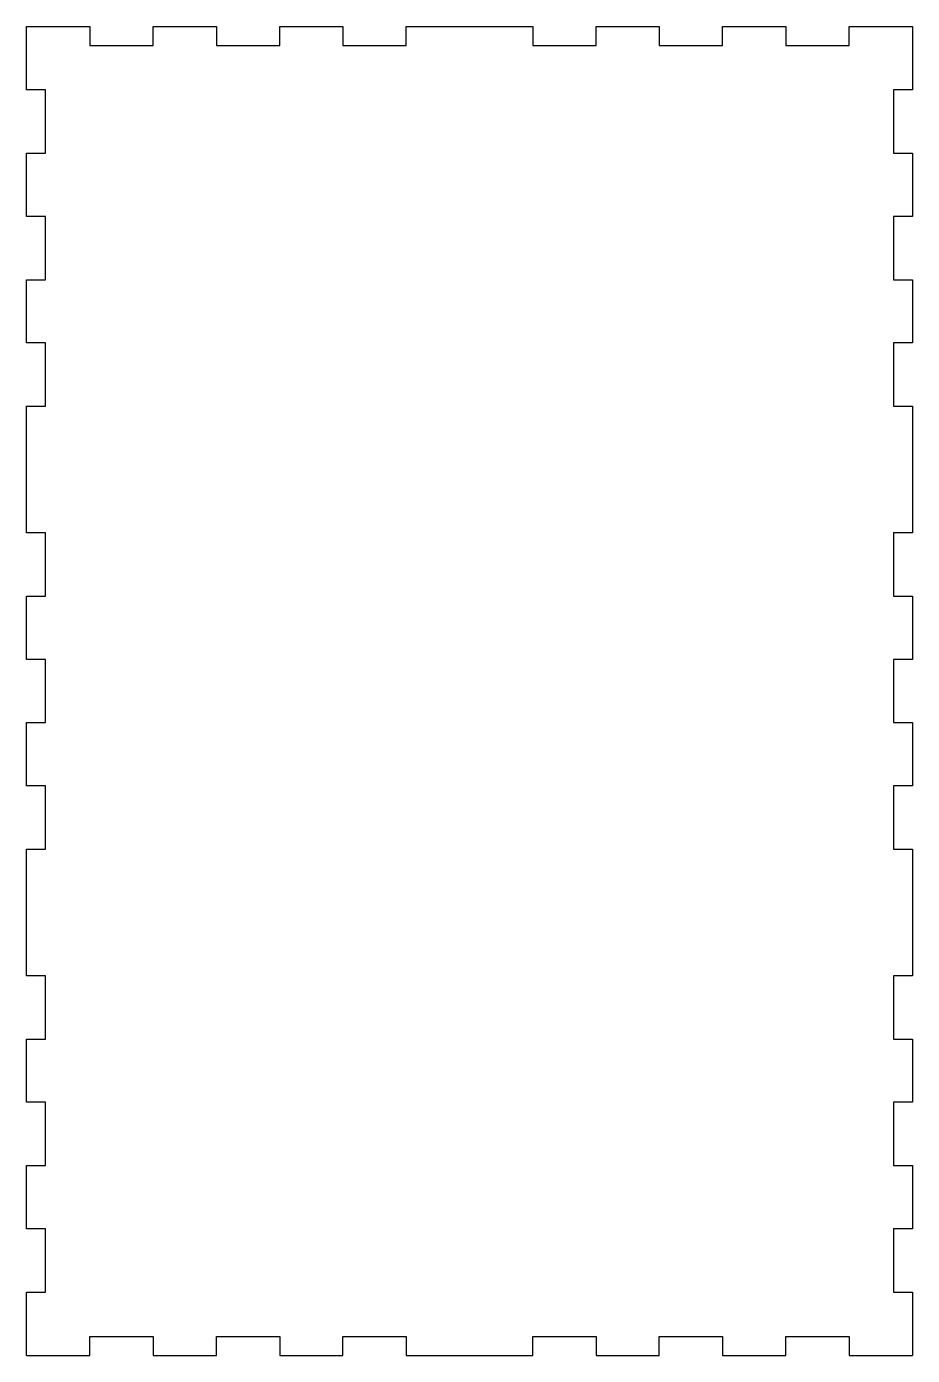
# Model space of a CAD drawing. Extents: x 0 to 140, y 0 to 210.
import ezdxf

# ---------------------------------------------------------------- set-up
doc = ezdxf.new("R2010")
doc.units = 0
doc.layers.add('Shape2DView', color=7, linetype='CONTINUOUS')

msp = doc.modelspace()

# ---------------------------------------------------------------- linework, layer by layer
at = {"layer": 'Shape2DView'}
for p, q in [((0, 210), (10, 210)), ((0, 200), (0, 210)), ((10, 210), (10, 207)), ((20, 210), (30, 210)), ((20, 207), (20, 210)), ((30, 210), (30, 207)), ((40, 210), (50, 210)), ((40, 207), (40, 210)), ((50, 210), (50, 207)), ((60, 210), (80, 210)), ((60, 207), (60, 210)), ((80, 210), (80, 207)), ((90, 210), (100, 210)), ((90, 207), (90, 210)), ((100, 210), (100, 207)), ((110, 210), (120, 210)), ((110, 207), (110, 210)), ((120, 210), (120, 207)), ((130, 210), (140, 210)), ((130, 207), (130, 210)), ((140, 210), (140, 200)), ((10, 207), (20, 207)), ((30, 207), (40, 207)), ((50, 207), (60, 207)), ((80, 207), (90, 207)), ((100, 207), (110, 207)), ((120, 207), (130, 207)), ((3, 200), (0, 200)), ((3, 190), (3, 200)), ((137, 200), (137, 190)), ((140, 200), (137, 200)), ((0, 190), (3, 190)), ((0, 180), (0, 190)), ((137, 190), (140, 190)), ((140, 190), (140, 180)), ((3, 180), (0, 180)), ((3, 170), (3, 180)), ((137, 180), (137, 170)), ((140, 180), (137, 180)), ((0, 170), (3, 170)), ((0, 160), (0, 170)), ((137, 170), (140, 170)), ((140, 170), (140, 160)), ((3, 160), (0, 160)), ((3, 150), (3, 160)), ((137, 160), (137, 150)), ((140, 160), (137, 160)), ((0, 150), (3, 150)), ((0, 130), (0, 150)), ((137, 150), (140, 150)), ((140, 150), (140, 130)), ((3, 130), (0, 130)), ((3, 120), (3, 130)), ((137, 130), (137, 120)), ((140, 130), (137, 130)), ((0, 120), (3, 120)), ((0, 110), (0, 120)), ((137, 120), (140, 120)), ((140, 120), (140, 110)), ((3, 110), (0, 110)), ((3, 100), (3, 110)), ((137, 110), (137, 100)), ((140, 110), (137, 110)), ((0, 100), (3, 100)), ((0, 90), (0, 100)), ((137, 100), (140, 100)), ((140, 100), (140, 90)), ((3, 90), (0, 90)), ((3, 80), (3, 90)), ((137, 90), (137, 80)), ((140, 90), (137, 90)), ((0, 80), (3, 80)), ((0, 60), (0, 80)), ((137, 80), (140, 80)), ((140, 80), (140, 60)), ((3, 60), (0, 60)), ((3, 50), (3, 60)), ((137, 60), (137, 50)), ((140, 60), (137, 60)), ((0, 50), (3, 50)), ((0, 40), (0, 50)), ((137, 50), (140, 50)), ((140, 50), (140, 40)), ((3, 40), (0, 40)), ((3, 30), (3, 40)), ((137, 40), (137, 30)), ((140, 40), (137, 40)), ((0, 30), (3, 30)), ((0, 20), (0, 30)), ((137, 30), (140, 30)), ((140, 30), (140, 20)), ((3, 20), (0, 20)), ((3, 10), (3, 20)), ((137, 20), (137, 10)), ((140, 20), (137, 20)), ((0, 10), (3, 10)), ((0, 0), (0, 10)), ((137, 10), (140, 10)), ((140, 10), (140, 0)), ((10, 0), (10, 3)), ((10, 3), (20, 3)), ((20, 3), (20, 0)), ((30, 0), (30, 3)), ((30, 3), (40, 3)), ((40, 3), (40, 0)), ((50, 0), (50, 3)), ((50, 3), (60, 3)), ((60, 3), (60, 0)), ((80, 0), (80, 3)), ((80, 3), (90, 3)), ((90, 3), (90, 0)), ((100, 0), (100, 3)), ((100, 3), (110, 3)), ((110, 3), (110, 0)), ((120, 0), (120, 3)), ((120, 3), (130, 3)), ((130, 3), (130, 0)), ((0, 0), (10, 0)), ((20, 0), (30, 0)), ((40, 0), (50, 0)), ((60, 0), (80, 0)), ((90, 0), (100, 0)), ((110, 0), (120, 0)), ((130, 0), (140, 0))]:
    msp.add_line(p, q, dxfattribs=at)

doc.saveas('drawing.dxf')
